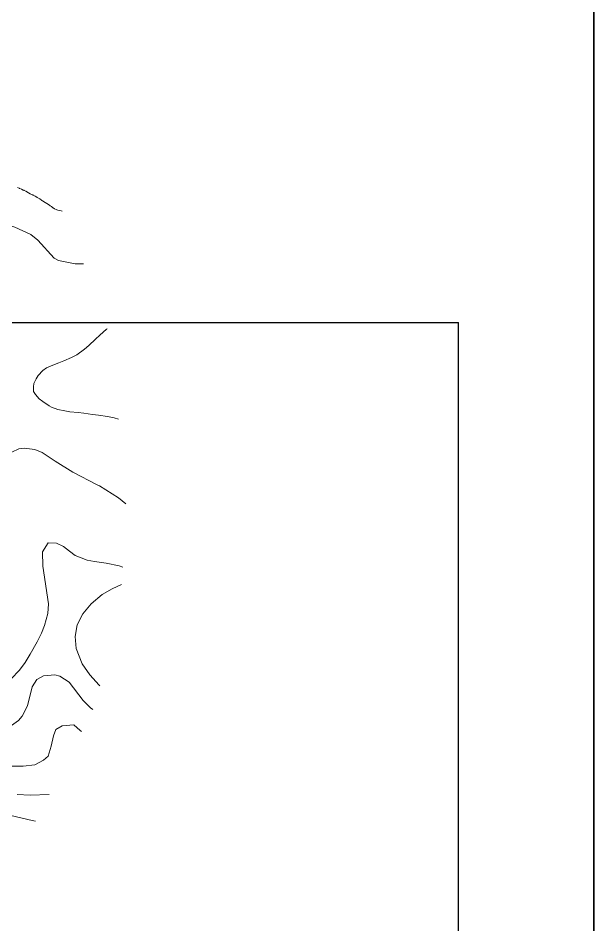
# Model space of a CAD drawing. Header units: metres. Extents: x 548946 to 557077, y 1838800 to 1845419.
# Drawn here: x 556749 to 557077, y 1840656 to 1841174 of the extents above; entities that cross this region are included whole.
import ezdxf

# ---------------------------------------------------------------- set-up
doc = ezdxf.new("R2010")
doc.units = ezdxf.units.M
doc.header["$LTSCALE"] = 28
for name, color, linetype, lineweight in [('1', 7, 'Continuous', 13), ('2', 7, 'Continuous', 13), ('55', 7, 'Continuous', 35), ('60', 7, 'Continuous', 25)]:
    doc.layers.add(name, color=color, linetype=linetype, lineweight=lineweight)

msp = doc.modelspace()

# ---------------------------------------------------------------- linework, layer by layer
at = {"layer": '1'}
for points in [[(556785.85, 1841033.52), (556781.2, 1841033.48), (556771.56, 1841035.32), (556769.19, 1841036.62), (556759.82, 1841047), (556755.89, 1841050.12), (556746.64, 1841054.4), (556730.9, 1841059.55), (556719.89, 1841064.28), (556706.83, 1841072.26), (556697.22, 1841080.8), (556690.09, 1841092.14), (556682.63, 1841104.58), (556675.25, 1841117.13), (556664.03, 1841130.6), (556653.87, 1841140.4), (556643.48, 1841151.88), (556638.05, 1841162.46), (556636.94, 1841168.16), (556638.22, 1841181.48)], [(556773.77, 1841063.63), (556773.13, 1841063.74), (556771.16, 1841064.16), (556770.73, 1841064.28), (556770.34, 1841064.41), (556769.32, 1841064.9), (556768.62, 1841065.39), (556768.43, 1841065.53), (556768.24, 1841065.66), (556767.56, 1841066.12), (556766.84, 1841066.59), (556766.62, 1841066.74), (556766.4, 1841066.89), (556765.55, 1841067.47), (556764.67, 1841068.06), (556764.43, 1841068.22), (556764.19, 1841068.38), (556763.33, 1841068.92), (556762.44, 1841069.48), (556762.18, 1841069.65), (556761.91, 1841069.82), (556760.88, 1841070.49), (556759.81, 1841071.17), (556759.52, 1841071.34), (556759.23, 1841071.51), (556758.2, 1841072.09), (556757.17, 1841072.64), (556756.88, 1841072.8), (556756.59, 1841072.96), (556755.52, 1841073.53), (556754.47, 1841074.1), (556754.18, 1841074.24), (556753.9, 1841074.39), (556752.93, 1841074.88), (556751.99, 1841075.34), (556751.73, 1841075.46), (556751.47, 1841075.58), (556750.54, 1841076.02), (556749.62, 1841076.45), (556749.37, 1841076.56), (556749.12, 1841076.68), (556748.24, 1841077.11)], [(556764.83, 1840974.07), (556767.43, 1840975.27), (556771.8, 1840976.81), (556774.7, 1840977.95), (556779.1, 1840979.97), (556782.13, 1840981.51), (556786.38, 1840984.65), (556788.94, 1840986.89), (556792.66, 1840990.44), (556795.12, 1840992.76), (556799.05, 1840996.14), (556799.34, 1840996.35)], [(556805.81, 1840944.71), (556803.3, 1840945.45), (556799.68, 1840946.21), (556794.53, 1840946.96), (556790.95, 1840947.34), (556785.99, 1840948.11), (556782.9, 1840948.46), (556778.07, 1840948.96), (556775.24, 1840949.45), (556771.24, 1840950.15), (556767.52, 1840951.66), (556766.19, 1840952.34), (556762.63, 1840954.73), (556760.62, 1840956.27), (556758.48, 1840958.75), (556757.37, 1840960.6), (556757.32, 1840963.17), (556757.55, 1840965.01), (556758.81, 1840967.75), (556760.08, 1840969.63), (556762.65, 1840972.54), (556764.83, 1840974.07)], [(556745.01, 1840925.95), (556749.03, 1840927.68), (556752.03, 1840928.11), (556758.06, 1840927.4), (556762.19, 1840925.67), (556769.62, 1840920.74), (556779.79, 1840914.47), (556793.71, 1840907.17), (556794.93, 1840906.57), (556805.93, 1840899.84), (556810.05, 1840896.28)], [(556744.52, 1840796.43), (556749.31, 1840801.4), (556752.65, 1840805.76), (556755.52, 1840810.48), (556759.36, 1840817.42), (556761.92, 1840822.38), (556763.57, 1840826.79), (556765.6, 1840833.64), (556765.97, 1840839.28), (556762.69, 1840860.81), (556762.46, 1840868.89), (556765.69, 1840874.08), (556770.47, 1840873.87), (556774.49, 1840872.03), (556777.8, 1840869.25), (556781.19, 1840866.9), (556787.99, 1840864.17), (556792.14, 1840863.46), (556798.83, 1840862.53), (556806.19, 1840860.85), (556808.37, 1840860.2)], [(556807.62, 1840850.23), (556802.34, 1840847.75), (556796.61, 1840844.47), (556790.33, 1840839.16), (556785.48, 1840833.48), (556782.24, 1840827.31), (556781.04, 1840820.58), (556781.68, 1840813.67), (556785.08, 1840804.89), (556789.41, 1840798.61), (556794.81, 1840792.75), (556795.26, 1840792.33)], [(556791.2, 1840778.87), (556789.88, 1840779.75), (556785.62, 1840783.98), (556777.64, 1840794.46), (556772.44, 1840797.95), (556769.42, 1840798.64), (556763.13, 1840798.12), (556759.28, 1840796.07), (556756.65, 1840791.9), (556753.97, 1840781.03), (556750.89, 1840775.02), (556748.73, 1840772.55), (556744.84, 1840769.75)], [(556747.94, 1840730.35), (556755.5, 1840729.91), (556766.31, 1840730.23)], [(556744.37, 1840718.22), (556756.55, 1840715.45), (556758.5, 1840715.04)]]:
    msp.add_lwpolyline(points, dxfattribs=at)
at = {"layer": '2'}
msp.add_lwpolyline([(556744.83, 1840746.4), (556751.5, 1840746.4), (556758.16, 1840747.29), (556763.05, 1840749.96), (556765.72, 1840752.19), (556767.5, 1840757.99), (556768.83, 1840763.78), (556770.16, 1840767.35), (556773.72, 1840769.57), (556780.38, 1840770.02), (556783.94, 1840766.9), (556784.81, 1840766.2)], dxfattribs=at)
at = {"layer": '55'}
msp.add_lwpolyline([(548946.42, 1845099), (557077.3, 1845099), (557077.3, 1838800.25), (548946.42, 1838800.25)], close=True, dxfattribs=at)
at = {"layer": '60'}
for p in [(549000, 1841000), (557000, 1840000)]:
    msp.add_line(p, (557000, 1841000), dxfattribs=at)

doc.saveas('drawing.dxf')
